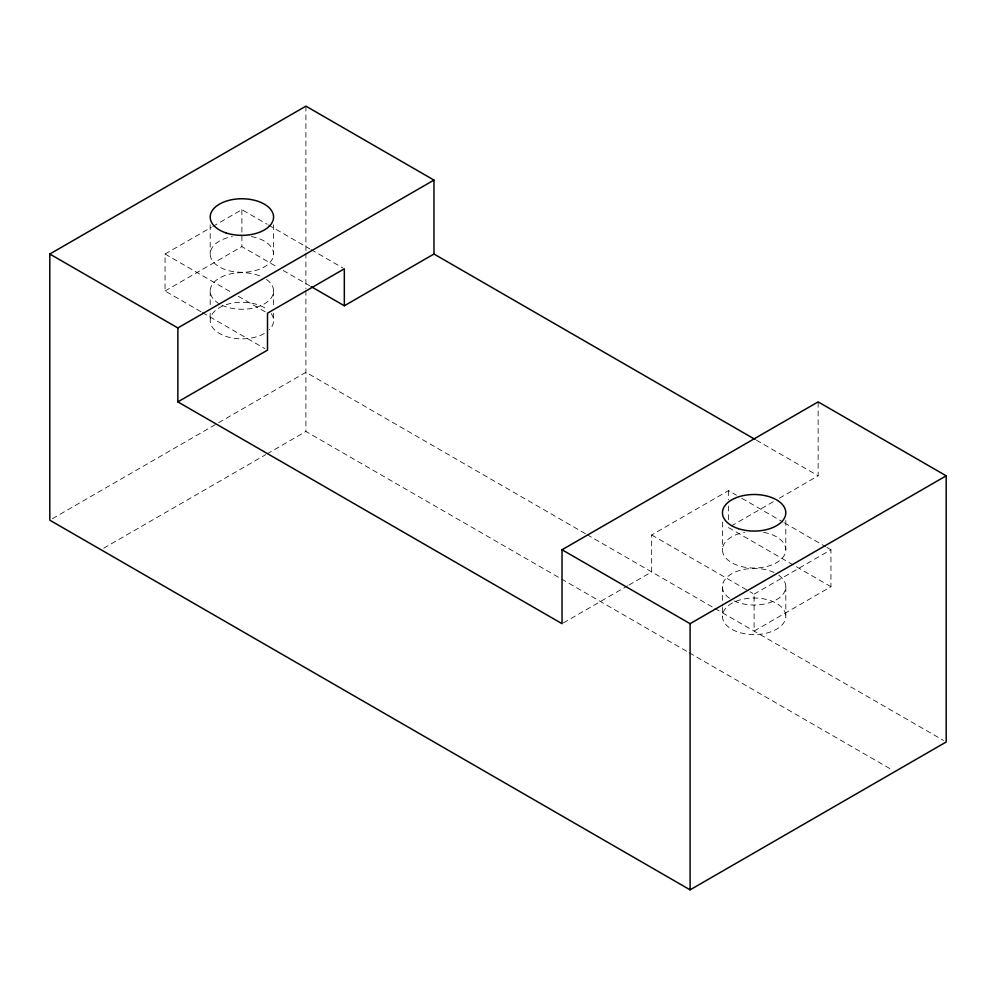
<?xml version="1.0" encoding="UTF-8"?>
<svg xmlns="http://www.w3.org/2000/svg" width="996" height="996" viewBox="0 0 996 996"><rect width="100%" height="100%" fill="white"/><g stroke="black" fill="none" stroke-linecap="round" stroke-linejoin="round"><path stroke-width="0.75" stroke-dasharray="4.98 3.74" d="M200.968 311.723L165.05 290.981L165.05 254.017L211.413 227.25M212.746 226.49L241.891 209.658L267.165 224.249M165.05 290.981L241.891 246.622L277.809 267.364M52.477 518.63L305.909 372.317L585.698 533.856M103.696 548.211L265.745 454.662M267.077 453.89L305.909 431.467L560.101 578.215M628.924 585.063L651.67 571.928L651.67 534.964L728.499 490.605L736.48 495.211M563.363 622.911L627.592 585.835M731.176 526.025L773.992 501.312M779.345 498.224L818.139 475.814L818.139 401.886M754.109 594.114L830.95 549.755L830.95 586.719L754.109 631.078L754.109 594.114L750.125 591.811M756.35 440.145L818.139 475.814M268.497 225.021L309.744 248.838M311.076 249.598L342.998 268.036M741.808 498.286L783.055 522.103M784.387 522.863L825.622 546.68M826.954 547.451L830.95 549.755M283.125 270.439L309.744 285.802M728.499 527.569L830.95 586.719M165.05 254.017L232.902 293.198M238.231 296.273L266.169 312.395M651.67 534.964L748.793 591.039M202.3 312.495L264.836 348.6M587.042 534.628L713.497 607.622M714.842 608.407L943.511 740.426M561.445 578.987L687.863 651.982M689.207 652.754L892.292 770.008M785.807 520.485L785.807 549.755M785.807 586.719L785.807 616.287A31.698 18.302 0 0 1 738.273 632.136A31.698 18.302 0 0 1 738.273 600.451A31.698 18.302 0 0 1 785.807 616.287M728.499 490.605L728.499 499.843M728.499 506.005L728.499 519.875M722.424 522.029L722.424 549.755M722.424 586.719L722.424 605.942M722.424 607.423L722.424 616.287M305.909 106.149L305.909 251.615M305.909 253.158L305.909 288.753M305.909 290.297L305.909 431.467M273.576 224.747L273.576 254.017M273.576 290.981L273.576 307.254M273.576 313.167L273.576 320.563M241.891 209.658L241.891 246.622M210.193 224.747L210.193 254.017M210.193 290.981L210.193 307.254M210.193 313.167L210.193 320.563M778.735 575.202A31.698 18.302 0 0 1 776.519 599.654A31.698 18.302 0 0 1 734.164 600.937M729.483 598.235A31.698 18.302 0 0 1 731.699 573.783A31.698 18.302 0 0 1 774.066 572.501M266.517 279.465A31.698 18.302 0 0 1 264.301 303.929A31.698 18.302 0 0 1 221.934 305.199M219.481 303.929A31.698 18.302 0 0 1 218.336 278.743A31.698 18.302 0 0 1 261.836 276.764M763.633 532.3A31.698 18.302 0 0 1 779.806 560.462A31.698 18.302 0 0 1 728.425 560.462A31.698 18.302 0 0 1 744.597 532.3M271.161 313.553A31.698 18.302 0 0 1 269.331 329.713M264.301 333.498A31.698 18.302 0 0 1 218.336 332.801A31.698 18.302 0 0 1 221.946 306.345A31.698 18.302 0 0 1 267.526 309.806M251.403 236.562A31.698 18.302 0 0 1 267.575 264.724A31.698 18.302 0 0 1 216.194 264.724A31.698 18.302 0 0 1 232.367 236.562"/><path stroke-width="1.49" d="M433.97 180.089L177.861 327.958L177.861 401.886L562.03 623.683L562.03 549.755L818.139 401.886L946.2 475.814L946.2 741.983L690.091 889.851L49.8 520.186L49.8 254.017L305.909 106.149L433.97 180.089L433.97 254.017L755.005 439.373M177.861 401.886L267.501 350.131L267.501 313.167L344.33 268.808L344.33 305.772L311.076 286.574M344.33 305.772L433.97 254.017M562.03 549.755L690.091 623.683L946.2 475.814M49.8 254.017L177.861 327.958M690.091 623.683L690.091 889.851M226.042 232.902A31.698 18.302 0 0 0 273.576 217.053A31.698 18.302 0 0 0 226.042 201.204A31.698 18.302 0 0 0 226.042 232.902M738.273 528.627A31.698 18.302 0 0 0 785.807 512.791A31.698 18.302 0 0 0 738.273 496.942A31.698 18.302 0 0 0 738.273 528.627"/></g></svg>
